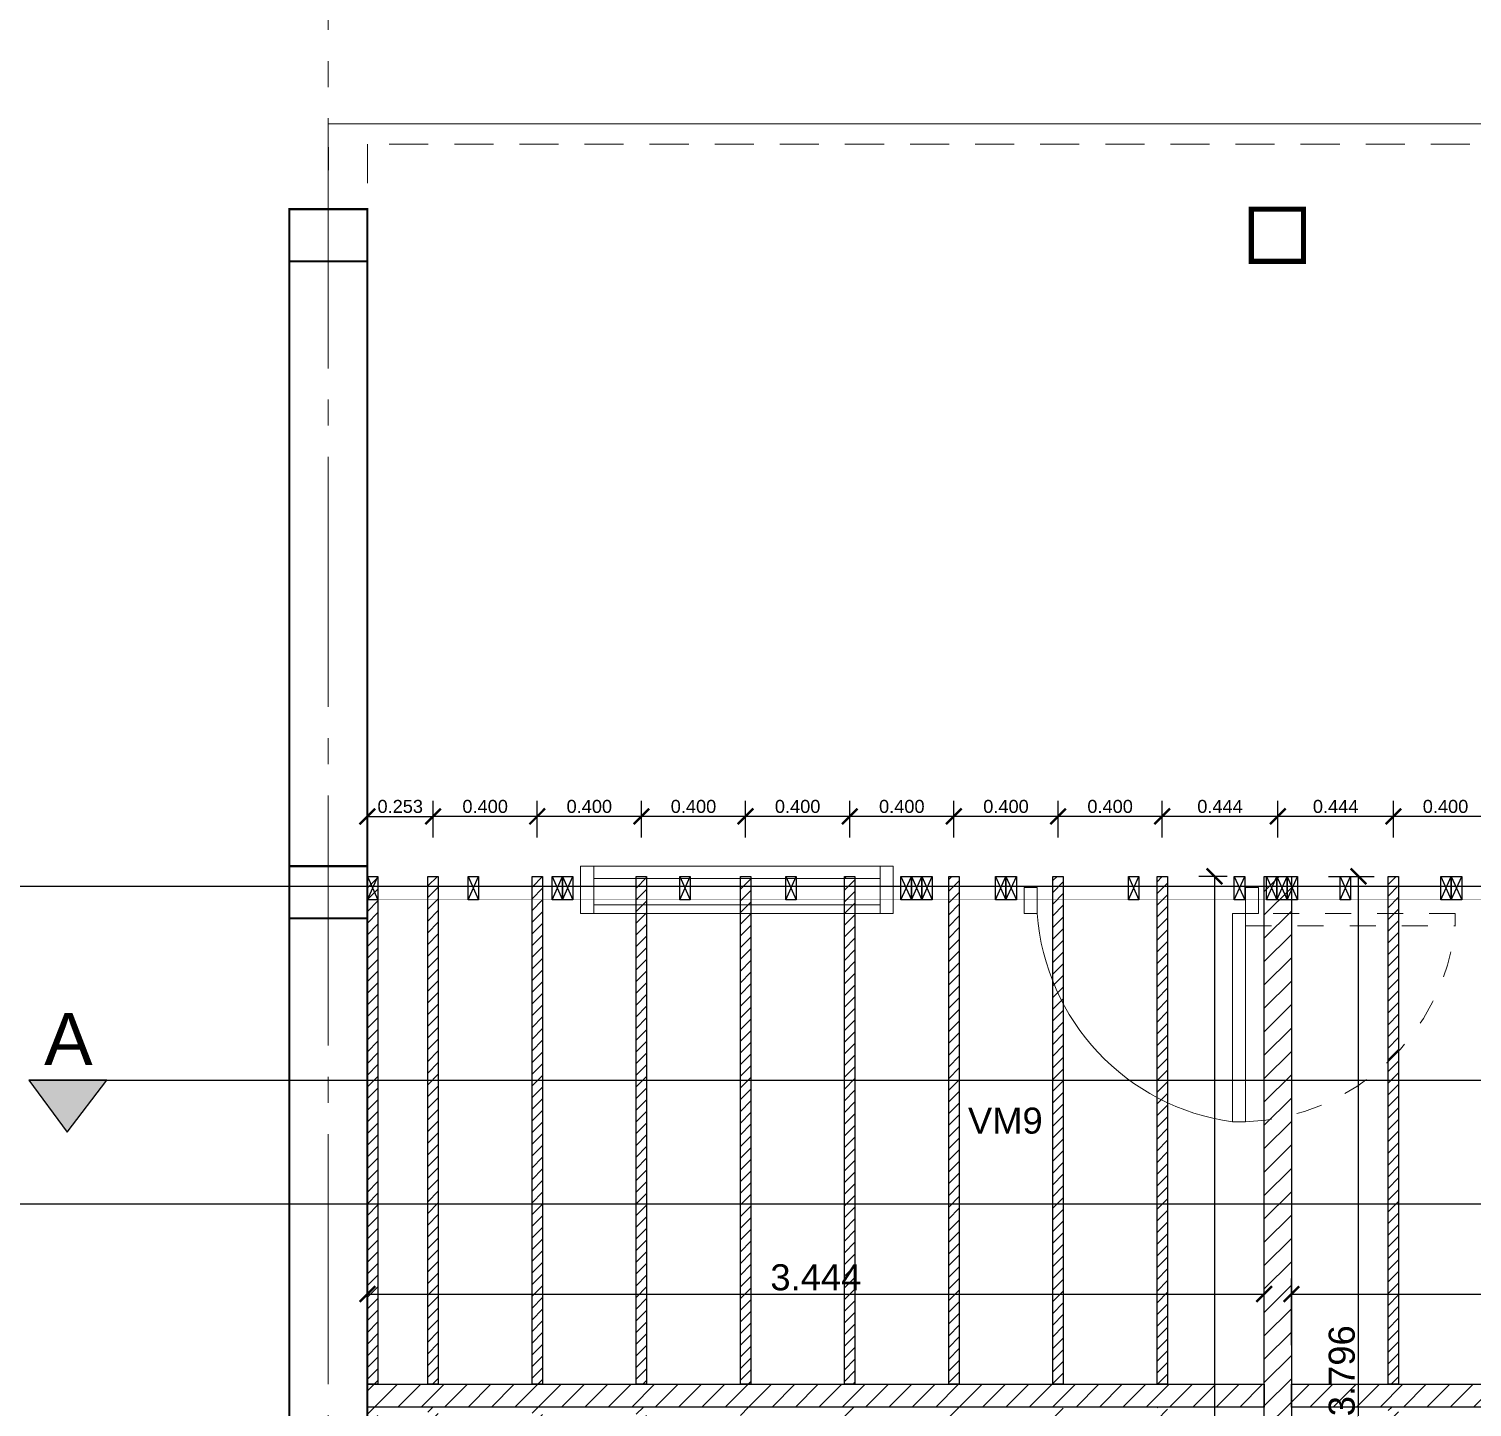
# Model space of a CAD drawing. Header units: millimetres. Extents: x 2924 to 3297, y 1496 to 1704.
# Drawn here: x 3218.18 to 3223.72, y 1566.4 to 1571.69 of the extents above; entities that cross this region are included whole.
import ezdxf

# ---------------------------------------------------------------- set-up
doc = ezdxf.new("R2010")
doc.units = ezdxf.units.MM
doc.header["$PDMODE"] = 35
for name, pattern in [('ACAD_ISO04W100', [30, 24, -3, 0, -3]), ('CONTINUA', [200, 100, 100]), ('DASHED', [0.75, 0.5, -0.25])]:
    doc.linetypes.add(name, pattern=pattern)
doc.layers.get('Defpoints').update_dxf_attribs({"color": 230})
for name, color, linetype in [('EJES', 8, 'Continuous'), ('P0- COLUMNAS HºAº', 7, 'Continuous'), ('P0-CARPINTERIAS', 7, 'Continuous'), ('P0-MAMPOSTERIA LADRILLO', 7, 'Continuous'), ('P0-MUROS', 7, 'Continuous'), ('P0-PANEL', 7, 'Continuous'), ('P0-PROYECCION', 7, 'Continuous'), ('P0-SOLADOS', 7, 'Continuous'), ('PT-MUROS', 7, 'Continuous')]:
    doc.layers.add(name, color=color, linetype=linetype)
doc.styles.add('Arial10', font='arial.ttf', dxfattribs={"height": 0.1})
doc.styles.get("Standard").update_dxf_attribs({"font": 'arial.ttf'})
doc.dimstyles.new('COTA-1-50', dxfattribs={"dimtxt": 0.1, "dimasz": 0.06, "dimexe": 0.06, "dimexo": 0.15, "dimgap": 0.0125, "dimtad": 1, "dimzin": 0, "dimdsep": 46, "dimtxsty": 'Arial10', "dimblk1": 'ARCHTICK', "dimblk2": 'ARCHTICK', "dimsah": 1, "dimcen": 0.09, "dimclrd": 7, "dimclre": 7, "dimclrt": 7, "dimazin": 0, "dimtfac": 1, "dimtofl": 0, "dimtmove": 2, "dimatfit": 3, "dimldrblk": 'ARCHTICK', "dimfxl": 0, "dimtolj": 1, "dimtzin": 0, "dimarcsym": 0})
pattern_1 = [(45, (135.90434, -59.88329), (-0.0449012806, 0.0449012806), [])]

# ---------------------------------------------------------------- blocks, each defined once
blk = doc.blocks.new('A$C57d97152')
at = {"color": 0, "const_width": 0.0003}
blk.add_lwpolyline([(2.1292, 0.09), (0, 0.09), (0, 0), (2.1292, 0)], close=True, dxfattribs=at)
at = {"color": 0}
for points in [[(0.0001, 0.09), (0.0401, 0.09), (0.0401, 0), (0.0001, 0), (0.0001, 0.09), (0.0401, 0), (0.0001, 0), (0.0401, 0.09)], [(0.3867, 0.09), (0.4267, 0.09), (0.4267, 0), (0.3867, 0), (0.3867, 0.09), (0.4267, 0), (0.3867, 0), (0.4267, 0.09)], [(0.7092, 0.09), (0.7492, 0.09), (0.7492, 0), (0.7092, 0), (0.7092, 0.09), (0.7492, 0), (0.7092, 0), (0.7492, 0.09)], [(0.7492, 0.09), (0.7892, 0.09), (0.7892, 0), (0.7492, 0), (0.7492, 0.09), (0.7892, 0), (0.7492, 0), (0.7892, 0.09)], [(2.0492, 0.09), (2.0892, 0.09), (2.0892, 0), (2.0492, 0), (2.0492, 0.09), (2.0892, 0), (2.0492, 0), (2.0892, 0.09)], [(2.0892, 0.09), (2.1292, 0.09), (2.1292, 0), (2.0892, 0), (2.0892, 0.09), (2.1292, 0), (2.0892, 0), (2.1292, 0.09)]]:
    blk.add_lwpolyline(points, dxfattribs=at)
at = {"color": 8}
for points in [[(1.1999, 0.09), (1.2399, 0.09), (1.2399, 0), (1.1999, 0), (1.1999, 0.09), (1.2399, 0), (1.1999, 0), (1.2399, 0.09)], [(1.6065, 0.09), (1.6465, 0.09), (1.6465, 0), (1.6065, 0), (1.6065, 0.09), (1.6465, 0), (1.6065, 0), (1.6465, 0.09)]]:
    blk.add_lwpolyline(points, dxfattribs=at)
blk = doc.blocks.new('A$Ce5a903bd')
at = {"color": 0, "const_width": 0.0003}
blk.add_lwpolyline([(2.44, 0.09), (0, 0.09), (0, 0), (2.44, 0)], close=True, dxfattribs=at)
at = {"color": 0}
for points in [[(0, 0.09), (0.04, 0.09), (0.04, 0), (0, 0), (0, 0.09), (0.04, 0), (0, 0), (0.04, 0.09)], [(0.43, 0.09), (0.47, 0.09), (0.47, 0), (0.43, 0), (0.43, 0.09), (0.47, 0), (0.43, 0), (0.47, 0.09)], [(0.47, 0.09), (0.51, 0.09), (0.51, 0), (0.47, 0), (0.47, 0.09), (0.51, 0), (0.47, 0), (0.51, 0.09)], [(1.77, 0.09), (1.81, 0.09), (1.81, 0), (1.77, 0), (1.77, 0.09), (1.81, 0), (1.77, 0), (1.81, 0.09)], [(1.81, 0.09), (1.85, 0.09), (1.85, 0), (1.81, 0), (1.81, 0.09), (1.85, 0), (1.81, 0), (1.85, 0.09)], [(2.0133, 0.09), (2.0533, 0.09), (2.0533, 0), (2.0133, 0), (2.0133, 0.09), (2.0533, 0), (2.0133, 0), (2.0533, 0.09)], [(2.4, 0.09), (2.44, 0.09), (2.44, 0), (2.4, 0), (2.4, 0.09), (2.44, 0), (2.4, 0), (2.44, 0.09)]]:
    blk.add_lwpolyline(points, dxfattribs=at)
at = {"color": 8}
for points in [[(0.7933, 0.09), (0.8333, 0.09), (0.8333, 0), (0.7933, 0), (0.7933, 0.09), (0.8333, 0), (0.7933, 0), (0.8333, 0.09)], [(1.2, 0.09), (1.24, 0.09), (1.24, 0), (1.2, 0), (1.2, 0.09), (1.24, 0), (1.2, 0), (1.24, 0.09)], [(1.6067, 0.09), (1.6467, 0.09), (1.6467, 0), (1.6067, 0), (1.6067, 0.09), (1.6467, 0), (1.6067, 0), (1.6467, 0.09)]]:
    blk.add_lwpolyline(points, dxfattribs=at)
blk = doc.blocks.new('A$Ca9f19df0')
at = {"color": 0, "const_width": 0.0003}
blk.add_lwpolyline([(2.0333, 0.09), (0, 0.09), (0, 0), (2.0333, 0)], close=True, dxfattribs=at)
at = {"color": 0}
for points in [[(0, 0.09), (0.04, 0.09), (0.04, 0), (0, 0), (0, 0.09), (0.04, 0), (0, 0), (0.04, 0.09)], [(0.2833, 0.09), (0.3233, 0.09), (0.3233, 0), (0.2833, 0), (0.2833, 0.09), (0.3233, 0), (0.2833, 0), (0.3233, 0.09)], [(0.3233, 0.09), (0.3633, 0.09), (0.3633, 0), (0.3233, 0), (0.3233, 0.09), (0.3633, 0), (0.3233, 0), (0.3633, 0.09)], [(1.3233, 0.09), (1.3633, 0.09), (1.3633, 0), (1.3233, 0), (1.3233, 0.09), (1.3633, 0), (1.3233, 0), (1.3633, 0.09)], [(1.3633, 0.09), (1.4033, 0.09), (1.4033, 0), (1.3633, 0), (1.3633, 0.09), (1.4033, 0), (1.3633, 0), (1.4033, 0.09)], [(1.4033, 0.09), (1.4433, 0.09), (1.4433, 0), (1.4033, 0), (1.4033, 0.09), (1.4433, 0), (1.4033, 0), (1.4433, 0.09)], [(1.6067, 0.09), (1.6467, 0.09), (1.6467, 0), (1.6067, 0), (1.6067, 0.09), (1.6467, 0), (1.6067, 0), (1.6467, 0.09)], [(1.9933, 0.09), (2.0333, 0.09), (2.0333, 0), (1.9933, 0), (1.9933, 0.09), (2.0333, 0), (1.9933, 0), (2.0333, 0.09)]]:
    blk.add_lwpolyline(points, dxfattribs=at)
at = {"color": 8}
for points in [[(0.7933, 0.09), (0.8333, 0.09), (0.8333, 0), (0.7933, 0), (0.7933, 0.09), (0.8333, 0), (0.7933, 0), (0.8333, 0.09)], [(1.2, 0.09), (1.24, 0.09), (1.24, 0), (1.2, 0), (1.2, 0.09), (1.24, 0), (1.2, 0), (1.24, 0.09)]]:
    blk.add_lwpolyline(points, dxfattribs=at)
blk = doc.blocks.new('_ARCHTICK')
at = {"color": 0, "linetype": 'ByBlock', "const_width": 0.15}
blk.add_lwpolyline([(-0.5, -0.5), (0.5, 0.5)], dxfattribs=at)
blk = doc.blocks.new('*D293')
at = {"layer": 'Defpoints', "color": 0, "transparency": 16777216}
for p in [(3222.9208, 1566.8344), (3219.4765, 1566.4881), (3222.9208, 1566.4881)]:
    blk.add_point(p, dxfattribs=at)
at = {"layer": 'PT-MUROS', "color": 7, "lineweight": -2, "transparency": 16777216}
for p, q in [((3219.4765, 1566.6381), (3219.4765, 1566.8944)), ((3222.9208, 1566.6381), (3222.9208, 1566.8944)), ((3219.4765, 1566.8344), (3222.9208, 1566.8344))]:
    blk.add_line(p, q, dxfattribs=at)
at = {"layer": 'PT-MUROS', "color": 7, "lineweight": -2, "transparency": 16777216, "xscale": 0.06, "yscale": 0.06, "zscale": 0.06, "rotation": 180}
blk.add_blockref('_ARCHTICK', (3219.4765, 1566.8344), dxfattribs=at)
at = {"layer": 'PT-MUROS', "color": 7, "lineweight": -2, "transparency": 16777216, "xscale": 0.06, "yscale": 0.06, "zscale": 0.06}
blk.add_blockref('_ARCHTICK', (3222.9208, 1566.8344), dxfattribs=at)
at = {"layer": 'PT-MUROS', "color": 7, "transparency": 16777216, "insert": (3221.1987, 1566.898), "char_height": 0.1, "attachment_point": 5, "style": 'Arial10'}
blk.add_mtext('\\A1;3.444', dxfattribs=at)
blk = doc.blocks.new('*D294')
at = {"layer": 'Defpoints', "color": 0, "transparency": 16777216}
for p in [(3226.1688, 1566.8344), (3223.0248, 1566.4881), (3226.1688, 1566.4881)]:
    blk.add_point(p, dxfattribs=at)
at = {"layer": 'PT-MUROS', "color": 7, "lineweight": -2, "transparency": 16777216}
for p, q in [((3223.0248, 1566.6381), (3223.0248, 1566.8944)), ((3226.1688, 1566.6381), (3226.1688, 1566.8944)), ((3223.0248, 1566.8344), (3226.1688, 1566.8344))]:
    blk.add_line(p, q, dxfattribs=at)
at = {"layer": 'PT-MUROS', "color": 7, "lineweight": -2, "transparency": 16777216, "xscale": 0.06, "yscale": 0.06, "zscale": 0.06, "rotation": 180}
blk.add_blockref('_ARCHTICK', (3223.0248, 1566.8344), dxfattribs=at)
at = {"layer": 'PT-MUROS', "color": 7, "lineweight": -2, "transparency": 16777216, "xscale": 0.06, "yscale": 0.06, "zscale": 0.06}
blk.add_blockref('_ARCHTICK', (3226.1688, 1566.8344), dxfattribs=at)
at = {"layer": 'PT-MUROS', "color": 7, "transparency": 16777216, "insert": (3224.5968, 1566.898), "char_height": 0.1, "attachment_point": 5, "style": 'Arial10'}
blk.add_mtext('\\A1;3.144', dxfattribs=at)
blk = doc.blocks.new('*D311')
at = {"layer": 'Defpoints', "color": 0, "transparency": 16777216}
for p in [(3222.9288, 1568.4378), (3222.7296, 1560.5528), (3222.9288, 1560.5528)]:
    blk.add_point(p, dxfattribs=at)
at = {"layer": 'PT-MUROS', "color": 7, "lineweight": -2, "transparency": 16777216}
for p, q in [((3222.7788, 1568.4378), (3222.6696, 1568.4378)), ((3222.7296, 1568.4378), (3222.7296, 1560.5528)), ((3222.7788, 1560.5528), (3222.6696, 1560.5528))]:
    blk.add_line(p, q, dxfattribs=at)
at = {"layer": 'PT-MUROS', "color": 7, "lineweight": -2, "transparency": 16777216, "xscale": 0.06, "yscale": 0.06, "zscale": 0.06}
for p, rotation in [((3222.7296, 1568.4378), 90), ((3222.7296, 1560.5528), 270)]:
    blk.add_blockref('_ARCHTICK', p, dxfattribs=dict(at, rotation=rotation))
at = {"layer": 'PT-MUROS', "color": 7, "transparency": 16777216, "insert": (3222.666, 1564.4953), "char_height": 0.1, "attachment_point": 5, "rotation": 90, "style": 'Arial10'}
blk.add_mtext('\\A1;7.885', dxfattribs=at)
blk = doc.blocks.new('*D284')
at = {"layer": 'Defpoints', "color": 0, "transparency": 16777216}
for p in [(3223.0168, 1568.4378), (3223.2824, 1568.4378), (3223.0168, 1564.6415)]:
    blk.add_point(p, dxfattribs=at)
at = {"layer": 'PT-MUROS', "color": 7, "lineweight": -2, "transparency": 16777216}
for p, q in [((3223.1668, 1568.4378), (3223.3424, 1568.4378)), ((3223.2824, 1564.6415), (3223.2824, 1568.4378)), ((3223.1668, 1564.6415), (3223.3424, 1564.6415))]:
    blk.add_line(p, q, dxfattribs=at)
at = {"layer": 'PT-MUROS', "color": 7, "lineweight": -2, "transparency": 16777216, "xscale": 0.06, "yscale": 0.06, "zscale": 0.06}
for p, rotation in [((3223.2824, 1568.4378), 90), ((3223.2824, 1564.6415), 270)]:
    blk.add_blockref('_ARCHTICK', p, dxfattribs=dict(at, rotation=rotation))
at = {"layer": 'PT-MUROS', "color": 7, "transparency": 16777216, "insert": (3223.2188, 1566.5397), "char_height": 0.1, "attachment_point": 5, "rotation": 90, "style": 'Arial10'}
blk.add_mtext('\\A1;3.796', dxfattribs=at)
blk = doc.blocks.new('*D266')
at = {"layer": 'Defpoints', "color": 0, "transparency": 16777216}
for p in [(3223.4168, 1568.6682), (3223.4168, 1568.4378), (3223.8168, 1568.4378)]:
    blk.add_point(p, dxfattribs=at)
at = {"layer": 'PT-MUROS', "color": 7, "lineweight": -2, "transparency": 16777216}
for p, q in [((3223.4168, 1568.5878), (3223.4168, 1568.7282)), ((3223.8168, 1568.5878), (3223.8168, 1568.7282)), ((3223.8168, 1568.6682), (3223.4168, 1568.6682))]:
    blk.add_line(p, q, dxfattribs=at)
at = {"layer": 'PT-MUROS', "color": 7, "lineweight": -2, "transparency": 16777216, "xscale": 0.06, "yscale": 0.06, "zscale": 0.06, "rotation": 180}
blk.add_blockref('_ARCHTICK', (3223.4168, 1568.6682), dxfattribs=at)
at = {"layer": 'PT-MUROS', "color": 7, "lineweight": -2, "transparency": 16777216, "xscale": 0.06, "yscale": 0.06, "zscale": 0.06}
blk.add_blockref('_ARCHTICK', (3223.8168, 1568.6682), dxfattribs=at)
at = {"layer": 'PT-MUROS', "color": 7, "transparency": 16777216, "insert": (3223.6168, 1568.7063), "char_height": 0.05, "attachment_point": 5}
blk.add_mtext('\\A1;0.400', dxfattribs=at)
blk = doc.blocks.new('*D267')
at = {"layer": 'Defpoints', "color": 0, "transparency": 16777216}
for p in [(3222.9728, 1568.6682), (3222.9728, 1568.4378), (3223.4168, 1568.4378)]:
    blk.add_point(p, dxfattribs=at)
at = {"layer": 'PT-MUROS', "color": 7, "lineweight": -2, "transparency": 16777216}
for p, q in [((3222.9728, 1568.5878), (3222.9728, 1568.7282)), ((3223.4168, 1568.5878), (3223.4168, 1568.7282)), ((3223.4168, 1568.6682), (3222.9728, 1568.6682))]:
    blk.add_line(p, q, dxfattribs=at)
at = {"layer": 'PT-MUROS', "color": 7, "lineweight": -2, "transparency": 16777216, "xscale": 0.06, "yscale": 0.06, "zscale": 0.06, "rotation": 180}
blk.add_blockref('_ARCHTICK', (3222.9728, 1568.6682), dxfattribs=at)
at = {"layer": 'PT-MUROS', "color": 7, "lineweight": -2, "transparency": 16777216, "xscale": 0.06, "yscale": 0.06, "zscale": 0.06}
blk.add_blockref('_ARCHTICK', (3223.4168, 1568.6682), dxfattribs=at)
at = {"layer": 'PT-MUROS', "color": 7, "transparency": 16777216, "insert": (3223.1948, 1568.7063), "char_height": 0.05, "attachment_point": 5}
blk.add_mtext('\\A1;0.444', dxfattribs=at)
blk = doc.blocks.new('*D268')
at = {"layer": 'Defpoints', "color": 0, "transparency": 16777216}
for p in [(3222.5288, 1568.6682), (3222.5288, 1568.4378), (3222.9728, 1568.4378)]:
    blk.add_point(p, dxfattribs=at)
at = {"layer": 'PT-MUROS', "color": 7, "lineweight": -2, "transparency": 16777216}
for p, q in [((3222.5288, 1568.5878), (3222.5288, 1568.7282)), ((3222.9728, 1568.5878), (3222.9728, 1568.7282)), ((3222.9728, 1568.6682), (3222.5288, 1568.6682))]:
    blk.add_line(p, q, dxfattribs=at)
at = {"layer": 'PT-MUROS', "color": 7, "lineweight": -2, "transparency": 16777216, "xscale": 0.06, "yscale": 0.06, "zscale": 0.06, "rotation": 180}
blk.add_blockref('_ARCHTICK', (3222.5288, 1568.6682), dxfattribs=at)
at = {"layer": 'PT-MUROS', "color": 7, "lineweight": -2, "transparency": 16777216, "xscale": 0.06, "yscale": 0.06, "zscale": 0.06}
blk.add_blockref('_ARCHTICK', (3222.9728, 1568.6682), dxfattribs=at)
at = {"layer": 'PT-MUROS', "color": 7, "transparency": 16777216, "insert": (3222.7508, 1568.7063), "char_height": 0.05, "attachment_point": 5}
blk.add_mtext('\\A1;0.444', dxfattribs=at)
blk = doc.blocks.new('*D269')
at = {"layer": 'Defpoints', "color": 0, "transparency": 16777216}
for p in [(3222.1288, 1568.6682), (3222.1288, 1568.4378), (3222.5288, 1568.4378)]:
    blk.add_point(p, dxfattribs=at)
at = {"layer": 'PT-MUROS', "color": 7, "lineweight": -2, "transparency": 16777216}
for p, q in [((3222.1288, 1568.5878), (3222.1288, 1568.7282)), ((3222.5288, 1568.5878), (3222.5288, 1568.7282)), ((3222.5288, 1568.6682), (3222.1288, 1568.6682))]:
    blk.add_line(p, q, dxfattribs=at)
at = {"layer": 'PT-MUROS', "color": 7, "lineweight": -2, "transparency": 16777216, "xscale": 0.06, "yscale": 0.06, "zscale": 0.06, "rotation": 180}
blk.add_blockref('_ARCHTICK', (3222.1288, 1568.6682), dxfattribs=at)
at = {"layer": 'PT-MUROS', "color": 7, "lineweight": -2, "transparency": 16777216, "xscale": 0.06, "yscale": 0.06, "zscale": 0.06}
blk.add_blockref('_ARCHTICK', (3222.5288, 1568.6682), dxfattribs=at)
at = {"layer": 'PT-MUROS', "color": 7, "transparency": 16777216, "insert": (3222.3288, 1568.7063), "char_height": 0.05, "attachment_point": 5}
blk.add_mtext('\\A1;0.400', dxfattribs=at)
blk = doc.blocks.new('*D270')
at = {"layer": 'Defpoints', "color": 0, "transparency": 16777216}
for p in [(3221.7288, 1568.6682), (3221.7288, 1568.4378), (3222.1288, 1568.4378)]:
    blk.add_point(p, dxfattribs=at)
at = {"layer": 'PT-MUROS', "color": 7, "lineweight": -2, "transparency": 16777216}
for p, q in [((3221.7288, 1568.5878), (3221.7288, 1568.7282)), ((3222.1288, 1568.5878), (3222.1288, 1568.7282)), ((3222.1288, 1568.6682), (3221.7288, 1568.6682))]:
    blk.add_line(p, q, dxfattribs=at)
at = {"layer": 'PT-MUROS', "color": 7, "lineweight": -2, "transparency": 16777216, "xscale": 0.06, "yscale": 0.06, "zscale": 0.06, "rotation": 180}
blk.add_blockref('_ARCHTICK', (3221.7288, 1568.6682), dxfattribs=at)
at = {"layer": 'PT-MUROS', "color": 7, "lineweight": -2, "transparency": 16777216, "xscale": 0.06, "yscale": 0.06, "zscale": 0.06}
blk.add_blockref('_ARCHTICK', (3222.1288, 1568.6682), dxfattribs=at)
at = {"layer": 'PT-MUROS', "color": 7, "transparency": 16777216, "insert": (3221.9288, 1568.7063), "char_height": 0.05, "attachment_point": 5}
blk.add_mtext('\\A1;0.400', dxfattribs=at)
blk = doc.blocks.new('*D271')
at = {"layer": 'Defpoints', "color": 0, "transparency": 16777216}
for p in [(3221.3288, 1568.6682), (3221.3288, 1568.4378), (3221.7288, 1568.4378)]:
    blk.add_point(p, dxfattribs=at)
at = {"layer": 'PT-MUROS', "color": 7, "lineweight": -2, "transparency": 16777216}
for p, q in [((3221.3288, 1568.5878), (3221.3288, 1568.7282)), ((3221.7288, 1568.5878), (3221.7288, 1568.7282)), ((3221.7288, 1568.6682), (3221.3288, 1568.6682))]:
    blk.add_line(p, q, dxfattribs=at)
at = {"layer": 'PT-MUROS', "color": 7, "lineweight": -2, "transparency": 16777216, "xscale": 0.06, "yscale": 0.06, "zscale": 0.06, "rotation": 180}
blk.add_blockref('_ARCHTICK', (3221.3288, 1568.6682), dxfattribs=at)
at = {"layer": 'PT-MUROS', "color": 7, "lineweight": -2, "transparency": 16777216, "xscale": 0.06, "yscale": 0.06, "zscale": 0.06}
blk.add_blockref('_ARCHTICK', (3221.7288, 1568.6682), dxfattribs=at)
at = {"layer": 'PT-MUROS', "color": 7, "transparency": 16777216, "insert": (3221.5288, 1568.7063), "char_height": 0.05, "attachment_point": 5}
blk.add_mtext('\\A1;0.400', dxfattribs=at)
blk = doc.blocks.new('*D272')
at = {"layer": 'Defpoints', "color": 0, "transparency": 16777216}
for p in [(3220.9288, 1568.6682), (3220.9288, 1568.4378), (3221.3288, 1568.4378)]:
    blk.add_point(p, dxfattribs=at)
at = {"layer": 'PT-MUROS', "color": 7, "lineweight": -2, "transparency": 16777216}
for p, q in [((3220.9288, 1568.5878), (3220.9288, 1568.7282)), ((3221.3288, 1568.5878), (3221.3288, 1568.7282)), ((3221.3288, 1568.6682), (3220.9288, 1568.6682))]:
    blk.add_line(p, q, dxfattribs=at)
at = {"layer": 'PT-MUROS', "color": 7, "lineweight": -2, "transparency": 16777216, "xscale": 0.06, "yscale": 0.06, "zscale": 0.06, "rotation": 180}
blk.add_blockref('_ARCHTICK', (3220.9288, 1568.6682), dxfattribs=at)
at = {"layer": 'PT-MUROS', "color": 7, "lineweight": -2, "transparency": 16777216, "xscale": 0.06, "yscale": 0.06, "zscale": 0.06}
blk.add_blockref('_ARCHTICK', (3221.3288, 1568.6682), dxfattribs=at)
at = {"layer": 'PT-MUROS', "color": 7, "transparency": 16777216, "insert": (3221.1288, 1568.7063), "char_height": 0.05, "attachment_point": 5}
blk.add_mtext('\\A1;0.400', dxfattribs=at)
blk = doc.blocks.new('*D273')
at = {"layer": 'Defpoints', "color": 0, "transparency": 16777216}
for p in [(3220.5288, 1568.6682), (3220.5288, 1568.4378), (3220.9288, 1568.4378)]:
    blk.add_point(p, dxfattribs=at)
at = {"layer": 'PT-MUROS', "color": 7, "lineweight": -2, "transparency": 16777216}
for p, q in [((3220.5288, 1568.5878), (3220.5288, 1568.7282)), ((3220.9288, 1568.5878), (3220.9288, 1568.7282)), ((3220.9288, 1568.6682), (3220.5288, 1568.6682))]:
    blk.add_line(p, q, dxfattribs=at)
at = {"layer": 'PT-MUROS', "color": 7, "lineweight": -2, "transparency": 16777216, "xscale": 0.06, "yscale": 0.06, "zscale": 0.06, "rotation": 180}
blk.add_blockref('_ARCHTICK', (3220.5288, 1568.6682), dxfattribs=at)
at = {"layer": 'PT-MUROS', "color": 7, "lineweight": -2, "transparency": 16777216, "xscale": 0.06, "yscale": 0.06, "zscale": 0.06}
blk.add_blockref('_ARCHTICK', (3220.9288, 1568.6682), dxfattribs=at)
at = {"layer": 'PT-MUROS', "color": 7, "transparency": 16777216, "insert": (3220.7288, 1568.7063), "char_height": 0.05, "attachment_point": 5}
blk.add_mtext('\\A1;0.400', dxfattribs=at)
blk = doc.blocks.new('*D274')
at = {"layer": 'Defpoints', "color": 0, "transparency": 16777216}
for p in [(3220.1288, 1568.6682), (3220.1288, 1568.4378), (3220.5288, 1568.4378)]:
    blk.add_point(p, dxfattribs=at)
at = {"layer": 'PT-MUROS', "color": 7, "lineweight": -2, "transparency": 16777216}
for p, q in [((3220.1288, 1568.5878), (3220.1288, 1568.7282)), ((3220.5288, 1568.5878), (3220.5288, 1568.7282)), ((3220.5288, 1568.6682), (3220.1288, 1568.6682))]:
    blk.add_line(p, q, dxfattribs=at)
at = {"layer": 'PT-MUROS', "color": 7, "lineweight": -2, "transparency": 16777216, "xscale": 0.06, "yscale": 0.06, "zscale": 0.06, "rotation": 180}
blk.add_blockref('_ARCHTICK', (3220.1288, 1568.6682), dxfattribs=at)
at = {"layer": 'PT-MUROS', "color": 7, "lineweight": -2, "transparency": 16777216, "xscale": 0.06, "yscale": 0.06, "zscale": 0.06}
blk.add_blockref('_ARCHTICK', (3220.5288, 1568.6682), dxfattribs=at)
at = {"layer": 'PT-MUROS', "color": 7, "transparency": 16777216, "insert": (3220.3288, 1568.7063), "char_height": 0.05, "attachment_point": 5}
blk.add_mtext('\\A1;0.400', dxfattribs=at)
blk = doc.blocks.new('*D275')
at = {"layer": 'Defpoints', "color": 0, "transparency": 16777216}
for p in [(3219.7288, 1568.6682), (3219.7288, 1568.4378), (3220.1288, 1568.4378)]:
    blk.add_point(p, dxfattribs=at)
at = {"layer": 'PT-MUROS', "color": 7, "lineweight": -2, "transparency": 16777216}
for p, q in [((3219.7288, 1568.5878), (3219.7288, 1568.7282)), ((3220.1288, 1568.5878), (3220.1288, 1568.7282)), ((3220.1288, 1568.6682), (3219.7288, 1568.6682))]:
    blk.add_line(p, q, dxfattribs=at)
at = {"layer": 'PT-MUROS', "color": 7, "lineweight": -2, "transparency": 16777216, "xscale": 0.06, "yscale": 0.06, "zscale": 0.06, "rotation": 180}
blk.add_blockref('_ARCHTICK', (3219.7288, 1568.6682), dxfattribs=at)
at = {"layer": 'PT-MUROS', "color": 7, "lineweight": -2, "transparency": 16777216, "xscale": 0.06, "yscale": 0.06, "zscale": 0.06}
blk.add_blockref('_ARCHTICK', (3220.1288, 1568.6682), dxfattribs=at)
at = {"layer": 'PT-MUROS', "color": 7, "transparency": 16777216, "insert": (3219.9288, 1568.7063), "char_height": 0.05, "attachment_point": 5}
blk.add_mtext('\\A1;0.400', dxfattribs=at)
blk = doc.blocks.new('*D310')
at = {"layer": 'Defpoints', "color": 0, "transparency": 16777216}
for p in [(3219.7288, 1568.6682), (3219.4763, 1568.4378), (3219.7288, 1568.4378)]:
    blk.add_point(p, dxfattribs=at)
at = {"layer": 'PT-MUROS', "color": 7, "lineweight": -2, "transparency": 16777216}
for p, q in [((3219.4763, 1568.5878), (3219.4763, 1568.7282)), ((3219.7288, 1568.5878), (3219.7288, 1568.7282)), ((3219.4763, 1568.6682), (3219.7288, 1568.6682))]:
    blk.add_line(p, q, dxfattribs=at)
at = {"layer": 'PT-MUROS', "color": 7, "lineweight": -2, "transparency": 16777216, "xscale": 0.06, "yscale": 0.06, "zscale": 0.06, "rotation": 180}
blk.add_blockref('_ARCHTICK', (3219.4763, 1568.6682), dxfattribs=at)
at = {"layer": 'PT-MUROS', "color": 7, "lineweight": -2, "transparency": 16777216, "xscale": 0.06, "yscale": 0.06, "zscale": 0.06}
blk.add_blockref('_ARCHTICK', (3219.7288, 1568.6682), dxfattribs=at)
at = {"layer": 'PT-MUROS', "color": 7, "transparency": 16777216, "insert": (3219.6026, 1568.7063), "char_height": 0.05, "attachment_point": 5}
blk.add_mtext('\\A1;0.253', dxfattribs=at)

msp = doc.modelspace()

# ---------------------------------------------------------------- hatches: boundary and pattern name
at = {"layer": 'PT-MUROS'}
h = msp.add_hatch(dxfattribs=at)
h.set_pattern_fill('ANSI31', color=4, scale=0.01)
h.set_pattern_definition([(45, (135.904342, -59.88329), (-0.0224506403, 0.0224506403), [])])
h.paths.add_polyline_path([(3225.7968, 1568.4378), (3225.8368, 1568.4378), (3225.8368, 1566.4881), (3225.7968, 1566.4881)])
h.paths.add_polyline_path([(3225.3968, 1568.4378), (3225.4368, 1568.4378), (3225.4368, 1566.4881), (3225.3968, 1566.4881)])
h.paths.add_polyline_path([(3224.9968, 1568.4378), (3225.0368, 1568.4378), (3225.0368, 1566.4881), (3224.9968, 1566.4881)])
h.paths.add_polyline_path([(3224.5968, 1568.4378), (3224.6368, 1568.4378), (3224.6368, 1566.4881), (3224.5968, 1566.4881)])
h.paths.add_polyline_path([(3224.1968, 1568.4378), (3224.2368, 1568.4378), (3224.2368, 1566.4881), (3224.1968, 1566.4881)])
h.paths.add_polyline_path([(3223.7968, 1568.4378), (3223.8368, 1568.4378), (3223.8368, 1566.4881), (3223.7968, 1566.4881)])
h.paths.add_polyline_path([(3223.3968, 1568.4378), (3223.4368, 1568.4378), (3223.4368, 1566.4881), (3223.3968, 1566.4881)])
h.paths.add_polyline_path([(3221.3088, 1568.4378), (3221.3488, 1568.4378), (3221.3488, 1566.4881), (3221.3088, 1566.4881)])
h.paths.add_polyline_path([(3221.7088, 1568.4378), (3221.7488, 1568.4378), (3221.7488, 1566.4881), (3221.7088, 1566.4881)])
h.paths.add_polyline_path([(3222.1088, 1568.4378), (3222.1488, 1568.4378), (3222.1488, 1566.4881), (3222.1088, 1566.4881)])
h.paths.add_polyline_path([(3222.5088, 1568.4378), (3222.5488, 1568.4378), (3222.5488, 1566.4881), (3222.5088, 1566.4881)])
h.paths.add_polyline_path([(3219.7088, 1568.4378), (3219.7488, 1568.4378), (3219.7488, 1566.4881), (3219.7088, 1566.4881)])
h.paths.add_polyline_path([(3220.1088, 1568.4378), (3220.1488, 1568.4378), (3220.1488, 1566.4881), (3220.1088, 1566.4881)])
h.paths.add_polyline_path([(3220.5088, 1568.4378), (3220.5488, 1568.4378), (3220.5488, 1566.4881), (3220.5088, 1566.4881)])
h.paths.add_polyline_path([(3220.9088, 1568.4378), (3220.9488, 1568.4378), (3220.9488, 1566.4881), (3220.9088, 1566.4881)])
h.paths.add_polyline_path([(3219.4765, 1568.4378), (3219.5165, 1568.4378), (3219.5165, 1566.4881), (3219.4765, 1566.4881)])
h.paths.add_polyline_path([(3220.1088, 1566.4001), (3220.1488, 1566.4001), (3220.1488, 1564.5743), (3220.1088, 1564.5743)])
h.paths.add_polyline_path([(3220.5088, 1566.4001), (3220.5488, 1566.4001), (3220.5488, 1564.5743), (3220.5088, 1564.5743)])
h.paths.add_polyline_path([(3220.9088, 1566.4001), (3220.9488, 1566.4001), (3220.9488, 1564.5743), (3220.9088, 1564.5743)])
h.paths.add_polyline_path([(3221.3088, 1566.4001), (3221.3488, 1566.4001), (3221.3488, 1564.5743), (3221.3088, 1564.5743)])
h.paths.add_polyline_path([(3221.7088, 1566.4001), (3221.7488, 1566.4001), (3221.7488, 1564.5743), (3221.7088, 1564.5743)])
h.paths.add_polyline_path([(3222.1088, 1566.4001), (3222.1488, 1566.4001), (3222.1488, 1564.5743), (3222.1088, 1564.5743)])
h.paths.add_polyline_path([(3222.5088, 1566.4001), (3222.5488, 1566.4001), (3222.5488, 1564.5743), (3222.5088, 1564.5743)])
h.paths.add_polyline_path([(3219.4765, 1566.4001), (3219.5165, 1566.4001), (3219.5165, 1564.5743), (3219.4765, 1564.5743)])
h.paths.add_polyline_path([(3219.7088, 1566.4001), (3219.7488, 1566.4001), (3219.7488, 1564.5743), (3219.7088, 1564.5743)])
h.paths.add_polyline_path([(3221.3088, 1564.4863), (3221.3488, 1564.4863), (3221.3489, 1562.5006), (3221.3089, 1562.5006)])
h.paths.add_polyline_path([(3221.7088, 1564.4863), (3221.7488, 1564.4863), (3221.7489, 1562.5006), (3221.7089, 1562.5006)])
h.paths.add_polyline_path([(3222.1088, 1564.4863), (3222.1488, 1564.4863), (3222.1489, 1562.5006), (3222.1089, 1562.5006)])
h.paths.add_polyline_path([(3222.5088, 1564.4863), (3222.5488, 1564.4863), (3222.5489, 1562.5006), (3222.5089, 1562.5006)])
h.paths.add_polyline_path([(3220.5088, 1564.4863), (3220.5488, 1564.4863), (3220.5489, 1562.2928), (3220.5089, 1562.2928)])
h.paths.add_polyline_path([(3220.9088, 1564.4863), (3220.9488, 1564.4863), (3220.9489, 1562.2928), (3220.9089, 1562.2928)])
h.paths.add_polyline_path([(3219.4765, 1564.4863), (3219.5165, 1564.4863), (3219.5165, 1562.2928), (3219.4765, 1562.2928)])
h.paths.add_polyline_path([(3219.7088, 1564.4863), (3219.7488, 1564.4863), (3219.7489, 1562.2928), (3219.7089, 1562.2928)])
h.paths.add_polyline_path([(3220.1088, 1564.4863), (3220.1488, 1564.4863), (3220.1489, 1562.2928), (3220.1089, 1562.2928)])
h.paths.add_polyline_path([(3222.509, 1562.4126), (3222.549, 1562.4126), (3222.549, 1561.2683), (3222.509, 1561.2683)])
h.paths.add_polyline_path([(3221.309, 1562.4126), (3221.349, 1562.4126), (3221.349, 1561.2683), (3221.309, 1561.2683)])
h.paths.add_polyline_path([(3221.709, 1562.4126), (3221.749, 1562.4126), (3221.749, 1561.2683), (3221.709, 1561.2683)])
h.paths.add_polyline_path([(3222.109, 1562.4126), (3222.149, 1562.4126), (3222.149, 1561.2683), (3222.109, 1561.2683)])
h.paths.add_polyline_path([(3221.1263, 1562.4126), (3221.1663, 1562.4126), (3221.1663, 1561.2683), (3221.1263, 1561.2683)])
h.paths.add_polyline_path([(3224.597, 1562.4126), (3224.637, 1562.4126), (3224.637, 1560.4628), (3224.597, 1560.4628)])
h.paths.add_polyline_path([(3224.197, 1562.4126), (3224.237, 1562.4126), (3224.237, 1560.4628), (3224.197, 1560.4628)])
h.paths.add_polyline_path([(3223.797, 1562.4126), (3223.837, 1562.4126), (3223.837, 1560.4628), (3223.797, 1560.4628)])
h.paths.add_polyline_path([(3223.397, 1562.4126), (3223.437, 1562.4126), (3223.437, 1560.4628), (3223.397, 1560.4628)])
h.paths.add_polyline_path([(3225.397, 1562.4126), (3225.437, 1562.4126), (3225.437, 1560.4628), (3225.397, 1560.4628)])
h.paths.add_polyline_path([(3224.997, 1562.4126), (3225.037, 1562.4126), (3225.037, 1560.4628), (3224.997, 1560.4628)])
h.paths.add_polyline_path([(3225.797, 1562.4126), (3225.837, 1562.4126), (3225.837, 1560.4628), (3225.797, 1560.4628)])
h.paths.add_polyline_path([(3225.7968, 1564.4863), (3225.8368, 1564.4863), (3225.8369, 1562.5006), (3225.7969, 1562.5006)])
h.paths.add_polyline_path([(3223.3968, 1564.4863), (3223.4368, 1564.4863), (3223.4369, 1562.5005), (3223.3969, 1562.5005)])
h.paths.add_polyline_path([(3223.7968, 1564.4863), (3223.8368, 1564.4863), (3223.8369, 1562.5006), (3223.7969, 1562.5006)])
h.paths.add_polyline_path([(3224.1968, 1564.4863), (3224.2368, 1564.4863), (3224.2369, 1562.5006), (3224.1969, 1562.5006)])
h.paths.add_polyline_path([(3224.5968, 1564.4863), (3224.6368, 1564.4863), (3224.6369, 1562.5006), (3224.5969, 1562.5006)])
h.paths.add_polyline_path([(3224.9968, 1564.4863), (3225.0368, 1564.4863), (3225.0369, 1562.5006), (3224.9969, 1562.5006)])
h.paths.add_polyline_path([(3225.3968, 1564.4863), (3225.4368, 1564.4863), (3225.4369, 1562.5006), (3225.3969, 1562.5006)])
h.paths.add_polyline_path([(3225.7968, 1566.4001), (3225.8368, 1566.4001), (3225.8368, 1564.5743), (3225.7968, 1564.5743)])
h.paths.add_polyline_path([(3223.3968, 1566.4001), (3223.4368, 1566.4001), (3223.4368, 1564.5743), (3223.3968, 1564.5743)])
h.paths.add_polyline_path([(3223.7968, 1566.4001), (3223.8368, 1566.4001), (3223.8368, 1564.5743), (3223.7968, 1564.5743)])
h.paths.add_polyline_path([(3224.1968, 1566.4001), (3224.2368, 1566.4001), (3224.2368, 1564.5743), (3224.1968, 1564.5743)])
h.paths.add_polyline_path([(3224.5968, 1566.4001), (3224.6368, 1566.4001), (3224.6368, 1564.5743), (3224.5968, 1564.5743)])
h.paths.add_polyline_path([(3224.9968, 1566.4001), (3225.0368, 1566.4001), (3225.0368, 1564.5743), (3224.9968, 1564.5743)])
h.paths.add_polyline_path([(3225.3968, 1566.4001), (3225.4368, 1566.4001), (3225.4368, 1564.5743), (3225.3968, 1564.5743)])
h = msp.add_hatch(dxfattribs=at)
h.set_pattern_fill('ANSI31', color=2, scale=0.02)
h.set_pattern_definition(pattern_1)
h.paths.add_polyline_path([(3222.9208, 1568.4378), (3223.0248, 1568.4378), (3223.0248, 1560.5528), (3222.9208, 1560.5528)])
at = {"layer": 'PT-MUROS', "true_color": 0xcc2427}
h = msp.add_hatch(color=242, dxfattribs=at)
h.dxf.hatch_style = 1
h.paths.add_polyline_path([(3218.3234, 1567.456), (3218.4765, 1567.656), (3218.1765, 1567.656)])
h.paths.add_polyline_path([(3227.0157, 1567.456), (3227.1688, 1567.656), (3226.8688, 1567.656)])
at = {"layer": 'PT-MUROS'}
h = msp.add_hatch(dxfattribs=at)
h.set_pattern_fill('ANSI31', color=3, scale=0.02)
h.set_pattern_definition(pattern_1)
h.paths.add_polyline_path([(3219.4765, 1566.4881), (3222.9208, 1566.4881), (3222.9208, 1566.4001), (3219.4765, 1566.4001)])
h = msp.add_hatch(dxfattribs=at)
h.set_pattern_fill('ANSI31', color=3, scale=0.02)
h.set_pattern_definition(pattern_1)
h.paths.add_polyline_path([(3223.0248, 1566.4881), (3226.1688, 1566.4881), (3226.1688, 1566.4001), (3223.0248, 1566.4001)])

# ---------------------------------------------------------------- linework, layer by layer
at = {"layer": 'EJES', "color": 8, "linetype": 'ACAD_ISO04W100', "lineweight": 0, "ltscale": 0.04}
msp.add_lwpolyline([(3219.3265, 1584.3486), (3219.3265, 1551.9446)], dxfattribs=at)
at = {"layer": 'P0- COLUMNAS HºAº', "color": 8, "lineweight": 0, "const_width": 0.008}
for points in [[(3219.1765, 1570.9998), (3219.4765, 1570.9998), (3219.4765, 1570.7998), (3219.1765, 1570.7998)], [(3219.1765, 1568.4773), (3219.4765, 1568.4773), (3219.4765, 1568.2773), (3219.1765, 1568.2773)]]:
    msp.add_lwpolyline(points, close=True, dxfattribs=at)
at = {"layer": 'P0-CARPINTERIAS', "color": 8, "linetype": 'CONTINUA', "lineweight": 0}
msp.add_lwpolyline([(3220.2955, 1568.4773), (3221.4955, 1568.4773), (3221.4955, 1568.2953), (3220.2955, 1568.2953), (3220.2955, 1568.4773), (3220.3455, 1568.4773), (3220.3455, 1568.2953), (3221.4455, 1568.2953), (3221.4455, 1568.4774), (3221.4455, 1568.4293), (3220.3455, 1568.4293), (3220.3455, 1568.3293), (3221.4455, 1568.3293)], dxfattribs=at)
msp.add_lwpolyline([(3222.7989, 1567.4953), (3222.8488, 1567.4953), (3222.8488, 1568.3953), (3222.8988, 1568.3953), (3222.8988, 1568.2953), (3222.7988, 1568.2953), (3222.7989, 1567.4953, -0.354337), (3222.0488, 1568.2953), (3222.0488, 1568.3953), (3221.9988, 1568.3953), (3221.9988, 1568.2953), (3222.0488, 1568.2953)], format="xyb", dxfattribs=at)
at = {"layer": 'P0-MAMPOSTERIA LADRILLO', "color": 8, "lineweight": 0, "const_width": 0.008}
for points in [[(3219.4763, 1568.4773), (3219.1763, 1568.4773), (3219.1763, 1570.9998), (3219.4767, 1570.9998)], [(3219.1765, 1558.6383), (3219.1765, 1568.4773), (3219.4765, 1568.4773), (3219.4765, 1558.6383)]]:
    msp.add_lwpolyline(points, close=True, dxfattribs=at)
at = {"layer": 'P0-MUROS', "color": 8, "lineweight": 0, "const_width": 0.02}
msp.add_lwpolyline([(3223.0714, 1570.9998), (3223.0714, 1570.7998), (3222.8714, 1570.7998), (3222.8714, 1570.9998)], close=True, dxfattribs=at)
at = {"layer": 'P0-MUROS', "color": 8, "linetype": 'DASHED', "lineweight": 0, "ltscale": 0.2}
msp.add_lwpolyline([(3222.8488, 1568.2953), (3222.8488, 1568.2482), (3223.6543, 1568.2482), (3223.6543, 1568.2953)], close=True, dxfattribs=at)
msp.add_lwpolyline([(3222.8488, 1567.4953, 0.37239), (3223.6543, 1568.2482, -1.494038)], format="xyb", dxfattribs=at)
at = {"layer": 'P0-PROYECCION', "color": 8, "linetype": 'DASHED', "lineweight": 0, "ltscale": 0.3}
msp.add_lwpolyline([(3226.2105, 1568.4813), (3226.2105, 1571.2498), (3219.4765, 1571.2498), (3219.4765, 1570.9998)], dxfattribs=at)
at = {"layer": 'P0-SOLADOS', "color": 8, "lineweight": 0}
msp.add_lwpolyline([(3219.3266, 1571.1498), (3219.3264, 1571.3273), (3226.8273, 1571.3273), (3226.8273, 1554.2883), (3229.3265, 1554.2883)], dxfattribs=at)
at = {"layer": 'PT-MUROS', "color": 1}
for p in [(3250.461, 1568.3988), (3250.461, 1567.1788)]:
    msp.add_ray(p, (-1, 0), dxfattribs=at)
at = {"layer": 'PT-MUROS', "color": 4}
for points in [[(3219.4765, 1568.4378), (3219.5165, 1568.4378), (3219.5165, 1566.4881), (3219.4765, 1566.4881)], [(3219.7088, 1568.4378), (3219.7488, 1568.4378), (3219.7488, 1566.4881), (3219.7088, 1566.4881)], [(3220.1088, 1568.4378), (3220.1488, 1568.4378), (3220.1488, 1566.4881), (3220.1088, 1566.4881)], [(3220.5088, 1568.4378), (3220.5488, 1568.4378), (3220.5488, 1566.4881), (3220.5088, 1566.4881)], [(3220.9088, 1568.4378), (3220.9488, 1568.4378), (3220.9488, 1566.4881), (3220.9088, 1566.4881)], [(3221.3088, 1568.4378), (3221.3488, 1568.4378), (3221.3488, 1566.4881), (3221.3088, 1566.4881)], [(3221.7088, 1568.4378), (3221.7488, 1568.4378), (3221.7488, 1566.4881), (3221.7088, 1566.4881)], [(3222.1088, 1568.4378), (3222.1488, 1568.4378), (3222.1488, 1566.4881), (3222.1088, 1566.4881)], [(3222.5088, 1568.4378), (3222.5488, 1568.4378), (3222.5488, 1566.4881), (3222.5088, 1566.4881)], [(3223.3968, 1568.4378), (3223.4368, 1568.4378), (3223.4368, 1566.4881), (3223.3968, 1566.4881)]]:
    msp.add_lwpolyline(points, close=True, dxfattribs=at)
at = {"layer": 'PT-MUROS', "color": 2}
msp.add_lwpolyline([(3222.9208, 1568.4378), (3223.0248, 1568.4378), (3223.0248, 1560.5528), (3222.9208, 1560.5528)], close=True, dxfattribs=at)
at = {"layer": 'PT-MUROS'}
for points in [[(3218.1765, 1567.656), (3227.1688, 1567.656)], [(3218.3234, 1567.456), (3218.4765, 1567.656), (3218.1765, 1567.656), (3218.3234, 1567.456)]]:
    msp.add_lwpolyline(points, dxfattribs=at)
at = {"layer": 'PT-MUROS', "color": 3}
for points in [[(3219.4765, 1566.4881), (3222.9208, 1566.4881), (3222.9208, 1566.4001), (3219.4765, 1566.4001)], [(3223.0248, 1566.4881), (3226.1688, 1566.4881), (3226.1688, 1566.4001), (3223.0248, 1566.4001)]]:
    msp.add_lwpolyline(points, close=True, dxfattribs=at)

# ---------------------------------------------------------------- block references
at = {"layer": 'P0-PANEL', "color": 8, "lineweight": 0}
for name, p in [('A$C57d97152', (3219.4763, 1568.3478)), ('A$Ca9f19df0', (3221.6055, 1568.3478)), ('A$Ce5a903bd', (3223.6388, 1568.3478))]:
    msp.add_blockref(name, p, dxfattribs=at)

# ---------------------------------------------------------------- texts
at = {"layer": 'PT-MUROS', "color": 7, "insert": (3218.2351, 1567.9136), "char_height": 0.2, "attachment_point": 1}
msp.add_mtext_dynamic_manual_height_columns('A', width=0.110478, gutter_width=12.5, heights=[0], dxfattribs=at)
at = {"layer": 'PT-MUROS', "color": 4, "insert": (3221.7827, 1567.5502), "char_height": 0.1, "attachment_point": 1}
msp.add_mtext_dynamic_manual_height_columns('VM9', width=0.308735, gutter_width=12.5, heights=[0], dxfattribs=at)

# ---------------------------------------------------------------- dimensions: what is measured, and where the dimension line sits
at = {"layer": 'PT-MUROS'}
for base, p1, p2, override, picture, middle in [((3219.72882, 1568.66823), (3219.47629, 1568.43784), (3219.72882, 1568.43784), {"dimtxt": 0.05, "dimdec": 3, "dimtxsty": 'Standard', "dimfxl": 0.2, "dimarcsym": 1}, '*D310', (3219.60256, 1568.70627)), ((3219.7288, 1568.6682), (3220.1288, 1568.4378), (3219.7288, 1568.4378), {"dimtxt": 0.05, "dimdec": 3, "dimtxsty": 'Standard', "dimfxl": 0.2, "dimarcsym": 1}, '*D275', (3219.9288, 1568.7063)), ((3220.1288, 1568.6682), (3220.5288, 1568.4378), (3220.1288, 1568.4378), {"dimtxt": 0.05, "dimdec": 3, "dimtxsty": 'Standard', "dimfxl": 0.2, "dimarcsym": 1}, '*D274', (3220.3288, 1568.7063)), ((3220.5288, 1568.6682), (3220.9288, 1568.4378), (3220.5288, 1568.4378), {"dimtxt": 0.05, "dimdec": 3, "dimtxsty": 'Standard', "dimfxl": 0.2, "dimarcsym": 1}, '*D273', (3220.7288, 1568.7063)), ((3220.9288, 1568.6682), (3221.3288, 1568.4378), (3220.9288, 1568.4378), {"dimtxt": 0.05, "dimdec": 3, "dimtxsty": 'Standard', "dimfxl": 0.2, "dimarcsym": 1}, '*D272', (3221.1288, 1568.7063)), ((3221.3288, 1568.6682), (3221.7288, 1568.4378), (3221.3288, 1568.4378), {"dimtxt": 0.05, "dimdec": 3, "dimtxsty": 'Standard', "dimfxl": 0.2, "dimarcsym": 1}, '*D271', (3221.5288, 1568.7063)), ((3221.7288, 1568.6682), (3222.1288, 1568.4378), (3221.7288, 1568.4378), {"dimtxt": 0.05, "dimdec": 3, "dimtxsty": 'Standard', "dimfxl": 0.2, "dimarcsym": 1}, '*D270', (3221.9288, 1568.7063)), ((3222.1288, 1568.6682), (3222.5288, 1568.4378), (3222.1288, 1568.4378), {"dimtxt": 0.05, "dimdec": 3, "dimtxsty": 'Standard', "dimfxl": 0.2, "dimarcsym": 1}, '*D269', (3222.3288, 1568.7063)), ((3222.5288, 1568.6682), (3222.9728, 1568.4378), (3222.5288, 1568.4378), {"dimtxt": 0.05, "dimdec": 3, "dimtxsty": 'Standard', "dimfxl": 0.2, "dimarcsym": 1}, '*D268', (3222.7508, 1568.7063)), ((3222.9728, 1568.6682), (3223.4168, 1568.4378), (3222.9728, 1568.4378), {"dimtxt": 0.05, "dimdec": 3, "dimtxsty": 'Standard', "dimfxl": 0.2, "dimarcsym": 1}, '*D267', (3223.1948, 1568.7063)), ((3223.4168, 1568.6682), (3223.8168, 1568.4378), (3223.4168, 1568.4378), {"dimtxt": 0.05, "dimdec": 3, "dimtxsty": 'Standard', "dimfxl": 0.2, "dimarcsym": 1}, '*D266', (3223.6168, 1568.7063)), ((3222.9208, 1566.8344), (3219.4765, 1566.4881), (3222.9208, 1566.4881), {"dimdec": 3, "dimfxl": 0.2, "dimarcsym": 1}, '*D293', (3221.1987, 1566.898)), ((3226.1688, 1566.8344), (3223.0248, 1566.4881), (3226.1688, 1566.4881), {"dimdec": 3, "dimfxl": 0.2, "dimarcsym": 1}, '*D294', (3224.5968, 1566.898))]:
    dim = msp.add_linear_dim(base=base, p1=p1, p2=p2, dimstyle='COTA-1-50', override=override, dxfattribs=at)
    dim.commit()
    dim.dimension.update_dxf_attribs({"geometry": picture, "text_midpoint": middle})
for base, p1, p2, picture, middle in [((3222.7296, 1560.5528), (3222.9288, 1568.4378), (3222.9288, 1560.5528), '*D311', (3222.666, 1564.4953)), ((3223.2824, 1568.4378), (3223.0168, 1564.6415), (3223.0168, 1568.4378), '*D284', (3223.2188, 1566.5397))]:
    dim = msp.add_linear_dim(base=base, p1=p1, p2=p2, angle=90, dimstyle='COTA-1-50', override={"dimdec": 3, "dimfxl": 0.2, "dimarcsym": 1}, dxfattribs=at)
    dim.commit()
    dim.dimension.update_dxf_attribs({"geometry": picture, "text_midpoint": middle})

doc.saveas('drawing.dxf')
